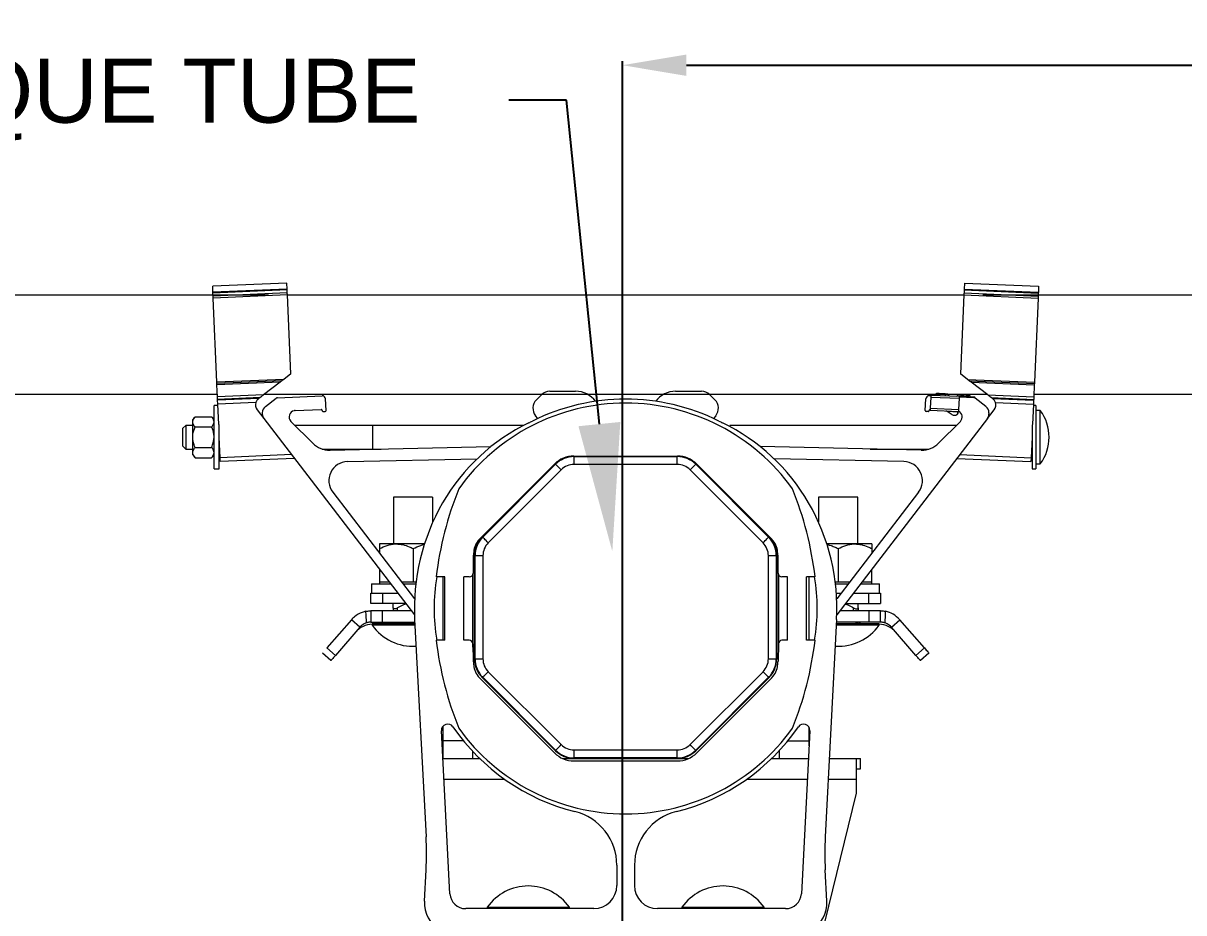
# Model space of a CAD drawing. Header units: feet. Extents: x -17 to 1389, y -162 to 787.
# Drawn here: x 331.61 to 349.75, y 85.32 to 99.23 of the extents above; entities that cross this region are included whole.
import ezdxf
from ezdxf import colors
from ezdxf.entities.mleader import LeaderData, LeaderLine
from ezdxf.math import Vec2, Vec3

# ---------------------------------------------------------------- set-up
doc = ezdxf.new("R2010")
doc.units = ezdxf.units.FT
doc.header["$MEASUREMENT"] = 0
doc.layers.add('ATI CENTER SUPPORT', color=7, linetype='Continuous')
doc.layers.add('G-ANNO-TEXT', color=1, linetype='Continuous')
doc.styles.add('NEI-A', font='arial.ttf')
doc.dimstyles.new('NEI-A', dxfattribs={"dimtxt": 0.1, "dimasz": 0.125, "dimexe": 0.0625, "dimexo": 0.0625, "dimgap": 0.0625, "dimtad": 0, "dimtih": 1, "dimtoh": 1, "dimdec": 4, "dimzin": 3, "dimdsep": 46, "dimlunit": 4, "dimtxsty": 'NEI-A', "dimcen": 0, "dimadec": 0, "dimazin": 0, "dimtfac": 0.75, "dimtdec": 4, "dimtofl": 0, "dimtmove": 0, "dimatfit": 3, "dimfxl": 1, "dimfrac": 1, "dimtolj": 1, "dimtzin": 0, "dimarcsym": 0})

# ---------------------------------------------------------------- blocks, each defined once
blk = doc.blocks.new('*D15')
at = {"layer": 'Defpoints', "color": 0, "transparency": 16777216}
for p in [(452.896, 98.569), (340.976, 34.976), (452.896, 34.976)]:
    blk.add_point(p, dxfattribs=at)
at = {"layer": 'G-ANNO-TEXT', "color": 0, "lineweight": -2, "transparency": 16777216}
for p, q in [((340.976, 35.039), (340.976, 98.632)), ((341.976, 98.569), (395.53, 98.569)), ((451.896, 98.569), (398.342, 98.569)), ((452.896, 35.039), (452.896, 98.632))]:
    blk.add_line(p, q, dxfattribs=at)
at = {"layer": 'G-ANNO-TEXT', "color": 0, "transparency": 16777216}
for points in [[(341.976, 98.736), (341.976, 98.402), (340.976, 98.569)], [(451.896, 98.736), (451.896, 98.402), (452.896, 98.569)]]:
    blk.add_solid(points, dxfattribs=at)
at = {"layer": 'G-ANNO-TEXT', "color": 0, "transparency": 16777216, "insert": (396.936, 98.569), "char_height": 1, "attachment_point": 5, "style": 'NEI-A'}
blk.add_mtext('\\A1;TBD', dxfattribs=at)

msp = doc.modelspace()

# ---------------------------------------------------------------- linework, layer by layer
at = {"layer": 'ATI CENTER SUPPORT', "color": 8, "linetype": 'Continuous', "lineweight": 15}
for p, q in [((346.31507, 95.05964), (346.31292, 95.01031)), ((346.31556, 95.07084), (346.31507, 95.05964)), ((346.31507, 95.05964), (347.47417, 95.00903)), ((346.3197, 95.16566), (346.31556, 95.07084)), ((346.31556, 95.07084), (347.47466, 95.02023)), ((346.3197, 95.16566), (347.4788, 95.11505)), ((347.4788, 95.11505), (347.47466, 95.02023)), ((346.31157, 94.97949), (346.25766, 93.74461)), ((346.31157, 94.97949), (347.47067, 94.92888)), ((346.31292, 95.01031), (347.47201, 94.9597)), ((379.04441, 94.97633), (346.60623, 94.97633)), ((347.47067, 94.92888), (347.41326, 93.61397)), ((347.47201, 94.9597), (347.47067, 94.92888)), ((347.47417, 95.00903), (347.47201, 94.9597)), ((347.47466, 95.02023), (347.47417, 95.00903)), ((346.36845, 93.65959), (346.25766, 93.74461)), ((346.36845, 93.65959), (347.41326, 93.61397)), ((346.39577, 93.63863), (346.36845, 93.65959)), ((346.39577, 93.63863), (347.4124, 93.59425)), ((346.42308, 93.61767), (346.39577, 93.63863)), ((346.42308, 93.61767), (347.41153, 93.57451)), ((346.68338, 93.41793), (346.42308, 93.61767)), ((347.4124, 93.59425), (347.41153, 93.57451)), ((347.41326, 93.61397), (347.4124, 93.59425)), ((341.80689, 93.47396), (342.20897, 93.47396)), ((342.33988, 93.41974), (342.42038, 93.33924)), ((345.79353, 93.40222), (345.7672, 93.40337)), ((345.79407, 93.41456), (345.79272, 93.38373)), ((345.79407, 93.41456), (346.23798, 93.39517)), ((345.88049, 93.43946), (345.87976, 93.43511)), ((345.92354, 93.4089), (345.9246, 93.43316)), ((345.92479, 93.43753), (345.9246, 93.43316)), ((345.9246, 93.43316), (346.01708, 93.42912)), ((346.01727, 93.4335), (345.92479, 93.43753)), ((346.01708, 93.42912), (346.01602, 93.40486)), ((346.01727, 93.4335), (346.01708, 93.42912)), ((346.01727, 93.4335), (346.06157, 93.43156)), ((346.06192, 93.42716), (346.06157, 93.43156)), ((346.21959, 93.42466), (346.21886, 93.42031)), ((346.2637, 93.41835), (346.21886, 93.42031)), ((346.2637, 93.41835), (346.26264, 93.3941)), ((346.26389, 93.42273), (346.2637, 93.41835)), ((346.2637, 93.41835), (346.35618, 93.41431)), ((346.26389, 93.42273), (346.35637, 93.41869)), ((346.35512, 93.39006), (346.35618, 93.41431)), ((346.35637, 93.41869), (346.35618, 93.41431)), ((346.40101, 93.41235), (346.40067, 93.41675)), ((346.68338, 93.41793), (347.40333, 93.3865)), ((347.41153, 93.57451), (347.40333, 93.3865)), ((379.04441, 93.42137), (347.41257, 93.42137)), ((345.7078, 93.1737), (345.71568, 93.35405)), ((345.79272, 93.38373), (345.78508, 93.20863)), ((345.79272, 93.38373), (346.23663, 93.36434)), ((346.23663, 93.36434), (346.22898, 93.18925)), ((346.23798, 93.39517), (346.23663, 93.36434)), ((346.38541, 93.37638), (346.23744, 93.38284)), ((346.46564, 93.37288), (346.23744, 93.38284)), ((346.38595, 93.38871), (346.23798, 93.39517)), ((346.38541, 93.37638), (346.38595, 93.38871)), ((346.48405, 93.37207), (346.48459, 93.38441)), ((346.65479, 93.2366), (346.48761, 93.36488)), ((346.73706, 93.37675), (347.40163, 93.34773)), ((346.75602, 93.36219), (346.73706, 93.37675)), ((346.76134, 93.35812), (346.75602, 93.36219)), ((346.75602, 93.36219), (347.40103, 93.33403)), ((346.80355, 93.29846), (347.39835, 93.27249)), ((347.39835, 93.27249), (347.38447, 92.95468)), ((347.43754, 93.25032), (347.39738, 93.25032)), ((347.40103, 93.33403), (347.39835, 93.27249)), ((347.40163, 93.34773), (347.40103, 93.33403)), ((347.40333, 93.3865), (347.40163, 93.34773)), ((347.43754, 93.25032), (347.43754, 92.26291)), ((342.43316, 93.09158), (342.39836, 93.04875)), ((346.67758, 93.0462), (344.32499, 89.98025)), ((345.75335, 93.15689), (345.72196, 93.15826)), ((345.76881, 93.17534), (345.76881, 93.17169)), ((345.78508, 93.20863), (345.78373, 93.1778)), ((345.78373, 93.1778), (346.22764, 93.15842)), ((345.78508, 93.20863), (346.22898, 93.18925)), ((346.05124, 93.16093), (346.05155, 93.16067)), ((346.05155, 93.16067), (346.22204, 93.15322)), ((346.05155, 93.16067), (346.11131, 93.12207)), ((346.20596, 93.11029), (346.21251, 93.11874)), ((346.20995, 93.11776), (346.22204, 93.15322)), ((346.2165, 93.12621), (346.20995, 93.11776)), ((346.21251, 93.11874), (346.2165, 93.12621)), ((346.2165, 93.12621), (346.22748, 93.15843)), ((346.22204, 93.15322), (346.22201, 93.15348)), ((346.22204, 93.15322), (346.22612, 93.15849)), ((346.22898, 93.18925), (346.22764, 93.15842)), ((346.22766, 93.15895), (346.22859, 93.16167)), ((346.22773, 93.16057), (346.22859, 93.16167)), ((346.67758, 93.0462), (346.78412, 93.18506)), ((346.70308, 93.13868), (346.70308, 93.12134)), ((347.50531, 93.1733), (347.43754, 93.1733)), ((347.50531, 92.33993), (347.50531, 93.1733)), ((346.19406, 92.94175), (342.65391, 92.94175)), ((346.2561, 93.00379), (345.91469, 92.66239)), ((347.37582, 92.94916), (347.37582, 92.26291)), ((347.37582, 92.75661), (347.36184, 92.43631)), ((345.64479, 92.55403), (343.12975, 92.6089)), ((344.84496, 92.57148), (345.76548, 92.57148)), ((347.37582, 92.56407), (347.36742, 92.56407)), ((347.36957, 92.61344), (347.37582, 92.61344)), ((341.83144, 92.32973), (341.83144, 92.45429)), ((341.91523, 92.45299), (341.91716, 92.45299)), ((342.12072, 92.33447), (342.1199, 92.33365)), ((342.1199, 92.33365), (343.25965, 91.1939)), ((342.12072, 92.33447), (343.26047, 91.19472)), ((342.12249, 92.34203), (343.26803, 91.19649)), ((343.28199, 91.19071), (342.13646, 92.33624)), ((345.37403, 92.37475), (343.34628, 92.419)), ((346.20108, 92.42522), (347.35915, 92.37466)), ((346.24694, 92.48499), (347.36184, 92.43631)), ((347.36184, 92.43631), (347.35915, 92.37466)), ((347.43754, 92.33993), (347.50531, 92.33993)), ((343.17239, 91.10664), (342.03264, 92.24639)), ((347.37582, 92.26291), (347.43754, 92.26291)), ((344.03757, 91.81741), (344.03757, 91.43251)), ((344.65469, 91.81741), (344.03757, 91.81741)), ((345.60258, 91.89827), (344.32446, 90.23259)), ((344.65469, 91.08926), (344.65469, 91.81741)), ((343.26047, 91.19472), (343.25965, 91.1939)), ((343.30891, 91.16119), (343.30865, 91.16145)), ((344.87044, 91.08926), (344.16929, 91.08926)), ((343.25572, 89.29359), (343.25572, 90.90544)), ((343.25572, 90.90544), (343.38029, 90.90544)), ((343.37913, 90.90544), (343.37913, 89.29359)), ((343.38029, 90.90544), (343.38029, 89.29359)), ((343.38689, 90.90953), (343.38689, 89.2895)), ((343.40664, 90.632), (343.40664, 90.88978)), ((344.34613, 91.01521), (344.34613, 90.49682)), ((344.87044, 91.01521), (344.87044, 90.94413)), ((337.18059, 90.6911), (337.18059, 90.46621)), ((344.87044, 90.46621), (344.87044, 90.6911)), ((337.18059, 90.49682), (337.32966, 90.49682)), ((337.52382, 90.49682), (337.75008, 90.49682)), ((338.19907, 90.57347), (338.06469, 90.57347)), ((338.17081, 90.57347), (338.17081, 89.58607)), ((338.19907, 89.58607), (338.19907, 90.57347)), ((338.58276, 90.57347), (338.4953, 90.57347)), ((338.4953, 89.58607), (338.4953, 90.57347)), ((338.63699, 89.47439), (338.63699, 90.60572)), ((343.41404, 90.60572), (343.41404, 89.47439)), ((343.55573, 90.57347), (343.46827, 90.57347)), ((343.55573, 89.58607), (343.55573, 90.57347)), ((343.85196, 89.58607), (343.85196, 90.57347)), ((343.98634, 90.57347), (343.85196, 90.57347)), ((343.89182, 89.58607), (343.89182, 90.57347)), ((344.30095, 90.49682), (344.52721, 90.49682)), ((344.72137, 90.49682), (344.87044, 90.49682)), ((337.04535, 90.15577), (337.04535, 90.3181)), ((337.04535, 90.3181), (337.4668, 90.3181)), ((337.05667, 90.46621), (337.05667, 90.3181)), ((337.05667, 90.46621), (337.35315, 90.46621)), ((337.22613, 90.3181), (337.22613, 90.15577)), ((337.54731, 90.46621), (337.74633, 90.46621)), ((344.3047, 90.46621), (344.50372, 90.46621)), ((344.31878, 90.3181), (344.39007, 90.3181)), ((344.58423, 90.3181), (345.00568, 90.3181)), ((344.69788, 90.46621), (344.99436, 90.46621)), ((344.8249, 90.15577), (344.8249, 90.3181)), ((344.99436, 90.3181), (344.99436, 90.46621)), ((345.00568, 90.3181), (345.00568, 90.15577)), ((337.59136, 90.15577), (337.04535, 90.15577)), ((344.45967, 90.15577), (345.00568, 90.15577)), ((337.04535, 90.04345), (337.04535, 89.8667)), ((337.67755, 90.04345), (337.04535, 90.04345)), ((337.22613, 89.8667), (337.22613, 90.04345)), ((337.39379, 90.08939), (337.39379, 90.04345)), ((337.46291, 90.04345), (337.46291, 90.08939)), ((345.00568, 90.04345), (344.37348, 90.04345)), ((344.58804, 90.04345), (344.58804, 90.08939)), ((344.65716, 90.08939), (344.65716, 90.04345)), ((344.8249, 90.04345), (344.8249, 89.8667)), ((345.00568, 89.8667), (345.00568, 90.04345)), ((336.73982, 89.90421), (336.35596, 89.46263)), ((336.87321, 89.78825), (336.48935, 89.34667)), ((336.87321, 89.78825), (336.73982, 89.90421)), ((337.04535, 89.8667), (337.73028, 89.8667)), ((337.06309, 89.8426), (337.06309, 89.81852)), ((337.73154, 89.8426), (337.06309, 89.8426)), ((337.7328, 89.81852), (337.06309, 89.81852)), ((337.72817, 89.90696), (337.90608, 86.51217)), ((344.32286, 89.90696), (344.14495, 86.51217)), ((344.98794, 89.81852), (344.31823, 89.81852)), ((344.98794, 89.8426), (344.31949, 89.8426)), ((345.00568, 89.8667), (344.32075, 89.8667)), ((344.98794, 89.81852), (344.98794, 89.8426)), ((345.17782, 89.78825), (345.31121, 89.90421)), ((345.56168, 89.34667), (345.17782, 89.78825)), ((345.69507, 89.46263), (345.31121, 89.90421)), ((336.35596, 89.46263), (336.48935, 89.34667)), ((338.19907, 89.58607), (338.06469, 89.58607)), ((338.58276, 89.58607), (338.4953, 89.58607)), ((338.63514, 89.52721), (338.64465, 89.2549)), ((343.41589, 89.52721), (343.40638, 89.2549)), ((343.55573, 89.58607), (343.46827, 89.58607)), ((343.98634, 89.58607), (343.85196, 89.58607)), ((345.56168, 89.34667), (345.69507, 89.46263)), ((336.42042, 89.26737), (336.28703, 89.38333)), ((338.67074, 89.29359), (338.79531, 89.29359)), ((343.25572, 89.29359), (343.38029, 89.29359)), ((345.764, 89.38333), (345.63061, 89.26737)), ((338.87864, 89.09239), (340.01839, 87.95264)), ((342.03264, 87.95264), (343.17239, 89.09239)), ((338.74238, 88.99809), (338.74212, 88.99835)), ((338.76904, 88.96883), (339.91457, 87.82329)), ((339.92854, 87.857), (338.783, 89.00254)), ((338.79056, 89.00431), (338.79138, 89.00513)), ((339.93031, 87.86456), (338.79056, 89.00431)), ((339.93113, 87.86538), (338.79138, 89.00513)), ((343.25965, 89.00513), (342.1199, 87.86538)), ((343.26047, 89.00431), (342.12072, 87.86456)), ((343.26803, 89.00254), (342.12249, 87.857)), ((342.13646, 87.82329), (343.28199, 88.96883)), ((343.26047, 89.00431), (343.25965, 89.00513)), ((343.30891, 88.99835), (343.30865, 88.99809)), ((338.28018, 85.62354), (338.1467, 88.17048)), ((338.17081, 88.24045), (338.17081, 87.73814)), ((343.90433, 88.17048), (343.77085, 85.62354)), ((343.89182, 87.93168), (343.89182, 88.224)), ((338.49287, 88.00968), (338.17081, 88.00968)), ((343.55816, 88.00968), (343.89182, 88.00968)), ((338.63686, 87.73814), (338.63686, 87.84507)), ((339.93031, 87.86456), (339.93113, 87.86538)), ((340.21959, 87.86931), (341.83144, 87.86931)), ((340.21959, 87.74474), (340.21959, 87.86931)), ((341.83144, 87.74474), (341.83144, 87.86931)), ((342.12072, 87.86456), (342.1199, 87.86538)), ((343.42576, 87.85752), (343.42576, 87.73814)), ((338.16935, 87.73814), (338.74158, 87.73814)), ((340.03645, 87.73814), (342.01458, 87.73814)), ((340.2155, 87.69864), (341.83553, 87.69864)), ((341.83144, 87.7459), (340.21959, 87.7459)), ((341.83144, 87.74474), (340.21959, 87.74474)), ((343.30945, 87.73814), (343.88168, 87.73814)), ((344.2092, 87.73814), (344.6931, 87.73814)), ((344.63138, 87.19259), (344.63138, 87.73814)), ((344.6931, 87.57621), (344.6931, 87.73814)), ((338.18633, 87.41427), (339.12955, 87.41427)), ((342.92148, 87.41427), (343.8647, 87.41427)), ((344.19223, 87.41427), (344.63138, 87.41427)), ((344.63138, 87.57621), (344.6931, 87.57621)), ((344.03723, 84.76684), (344.63138, 87.19259)), ((337.88037, 85.50555), (337.90606, 85.99499)), ((340.88728, 86.06807), (340.88728, 85.75001)), ((341.16375, 86.06807), (341.16375, 85.75001)), ((344.17066, 85.50555), (344.14497, 85.99499)), ((340.52688, 85.3896), (338.52669, 85.3896)), ((338.86247, 85.41369), (338.86247, 85.3896)), ((338.86247, 85.41369), (340.14609, 85.41369)), ((340.14609, 85.3896), (340.14609, 85.41369)), ((343.52434, 85.3896), (341.52415, 85.3896)), ((341.90494, 85.41369), (341.90494, 85.3896)), ((341.90494, 85.41369), (343.18856, 85.41369)), ((343.18856, 85.3896), (343.18856, 85.41369))]:
    msp.add_line(p, q, dxfattribs=at)
at = {"layer": 'ATI CENTER SUPPORT', "color": 8, "linetype": 'Continuous', "lineweight": 15, "flags": 128}
for points in [[(346.31292, 95.01031), (346.31289, 95.00972), (346.31282, 95.00796), (346.31269, 95.00512), (346.31252, 95.00128), (346.31232, 94.99661), (346.31209, 94.99128), (346.31184, 94.9855), (346.31157, 94.97949)], [(345.87976, 93.43511), (345.88318, 93.43496), (345.8929, 93.43454), (345.90744, 93.4339), (345.9246, 93.43316)], [(345.92479, 93.43753), (345.90784, 93.43827), (345.89347, 93.4389), (345.88386, 93.43932), (345.88049, 93.43946)], [(346.01708, 93.42912), (346.03424, 93.42837), (346.04878, 93.42774), (346.0585, 93.42731), (346.06192, 93.42716)], [(346.21959, 93.42466), (346.22296, 93.42451), (346.23256, 93.42409), (346.24693, 93.42347), (346.26389, 93.42273)], [(346.35618, 93.41431), (346.37334, 93.41356), (346.38788, 93.41293), (346.3976, 93.4125), (346.40101, 93.41235)], [(346.35637, 93.41869), (346.37332, 93.41795), (346.38769, 93.41732), (346.3973, 93.4169), (346.40067, 93.41675)], [(346.73706, 93.37675), (346.73551, 93.37794), (346.73211, 93.38055), (346.72697, 93.38449), (346.72027, 93.38963), (346.71226, 93.39577), (346.70323, 93.40271), (346.69348, 93.41018), (346.68338, 93.41793)], [(346.38595, 93.38871), (346.40519, 93.38787), (346.4237, 93.38707), (346.44075, 93.38632), (346.4557, 93.38567), (346.46797, 93.38513), (346.47708, 93.38474), (346.4827, 93.38449), (346.48459, 93.38441)], [(342.03264, 92.24639), (342.04948, 92.26323), (342.06568, 92.27943), (342.08065, 92.2944), (342.10467, 92.31842), (342.11282, 92.32658), (342.11796, 92.33172), (342.1199, 92.33365)], [(343.17239, 91.10664), (343.18923, 91.12348), (343.20543, 91.13968), (343.2204, 91.15465), (343.23356, 91.16781), (343.24442, 91.17867), (343.25257, 91.18682), (343.25772, 91.19196), (343.25965, 91.1939)], [(345.69507, 89.46263), (345.71019, 89.44523), (345.7238, 89.42957), (345.73569, 89.4159), (345.74567, 89.40442), (345.7536, 89.3953), (345.75935, 89.38868), (345.76284, 89.38467), (345.764, 89.38333)], [(336.48935, 89.34667), (336.47423, 89.32928), (336.46062, 89.31362), (336.44873, 89.29994), (336.43875, 89.28846), (336.43082, 89.27934), (336.42507, 89.27273), (336.42159, 89.26871), (336.42042, 89.26737)], [(345.63061, 89.26737), (345.62944, 89.26871), (345.62596, 89.27273), (345.62021, 89.27934), (345.61228, 89.28846), (345.6023, 89.29994), (345.59041, 89.31362), (345.5768, 89.32928), (345.56168, 89.34667)], [(338.79138, 89.00513), (338.79331, 89.00707), (338.79846, 89.01221), (338.80661, 89.02036), (338.81747, 89.03122), (338.83063, 89.04438), (338.8456, 89.05935), (338.8618, 89.07556), (338.87864, 89.09239)], [(343.25965, 89.00513), (343.25772, 89.00707), (343.25257, 89.01221), (343.24442, 89.02036), (343.23356, 89.03122), (343.2204, 89.04438), (343.20543, 89.05935), (343.18923, 89.07556), (343.17239, 89.09239)], [(339.93113, 87.86538), (339.93307, 87.86732), (339.93821, 87.87246), (339.97038, 87.90463), (339.98535, 87.9196), (340.00155, 87.9358), (340.01839, 87.95264)], [(342.1199, 87.86538), (342.11796, 87.86732), (342.11282, 87.87246), (342.08065, 87.90463), (342.06568, 87.9196), (342.04948, 87.9358), (342.03264, 87.95264)]]:
    msp.add_lwpolyline(points, dxfattribs=at)
at = {"layer": 'ATI CENTER SUPPORT', "color": 8, "linetype": 'Continuous', "lineweight": 15}
for centre, radius, start, end in [((341.80689, 93.08493), 0.38904, 90, 143.383304), ((342.20897, 93.28883), 0.18514, 45, 90), ((345.76505, 93.35405), 0.04937, 87.5, 180), ((345.8525, 93.43968), 0.02765, 267.5, 350.5), ((346.08948, 93.42933), 0.02765, 184.5, 267.5), ((346.19159, 93.42487), 0.02765, 267.5, 350.5), ((346.42858, 93.41452), 0.02765, 184.5, 267.5), ((342.28947, 93.20833), 0.18514, 320.907069, 45), ((345.84925, 79.00713), 14.37897, 87.469666, 87.543091), ((346.46395, 93.33404), 0.03887, 52.5, 87.5), ((346.57966, 93.13868), 0.12343, 0, 52.5), ((346.6862, 93.26019), 0.12343, 322.5, 18.058836), ((345.7226, 93.17306), 0.01481, 177.5, 267.5), ((345.754, 93.17169), 0.01481, 267.5, 0), ((345.78362, 93.17534), 0.01481, 87.5, 180), ((346.1626, 93.16501), 0.0669, 219.937981, 315.058793), ((346.18628, 93.07361), 0.09874, 315, 65.102047), ((346.57966, 93.12134), 0.12343, 322.5, 0), ((346.94323, 92.75661), 0.69969, 323.449734, 36.550221), ((344.68251, 97.42812), 4.93701, 243.542231, 244.255593), ((341.18274, 90.17054), 3.12033, 30, 64.255593), ((345.65287, 92.92421), 0.37028, 268.75, 315), ((341.83144, 92.04519), 0.4091, 45, 90), ((341.83144, 92.04519), 0.40794, 45, 90), ((341.83144, 92.04519), 0.28453, 45, 90), ((341.83553, 92.05507), 0.40582, 45, 90), ((341.83553, 92.03532), 0.42557, 45, 90), ((345.36757, 92.0786), 0.29622, 322.5, 88.75), ((338.59468, 89.92332), 5.43072, 6.875807, 21.919414), ((341.02551, 90.07977), 3.30187, 357, 30), ((342.97119, 90.90544), 0.28453, 0, 45), ((342.97119, 90.90544), 0.40794, 0, 45), ((342.97119, 90.90544), 0.4091, 0, 45), ((342.98107, 90.90953), 0.40582, 0, 45), ((342.98107, 90.88978), 0.42557, 39.668777, 45), ((343.08608, 90.93836), 0.31513, 4.581471, 45), ((342.98107, 90.88978), 0.42557, 0, 9.979065), ((341.02551, 90.07977), 2.99331, 170.50655, 189.493472), ((338.58276, 90.63518), 0.06171, 270, 357.044145), ((343.46827, 90.63518), 0.06171, 182.955855, 270), ((341.02551, 90.07977), 2.99331, 350.50655, 9.49345), ((337.08063, 89.47149), 0.36435, 92.759656, 139), ((337.7049, 90.27814), 0.78941, 215.607618, 273.276461), ((337.33265, 89.90382), 0.06122, 270, 322.67761), ((344.34613, 90.27814), 0.78941, 267.249098, 324.392382), ((344.71838, 89.90382), 0.06122, 217.32239, 270), ((344.9704, 89.47149), 0.36435, 41, 87.240344), ((343.45635, 90.23622), 5.43072, 186.875807, 201.919414), ((338.57347, 89.52506), 0.06171, 2, 81.337649), ((343.47756, 89.52506), 0.06171, 98.662351, 178), ((338.59468, 90.23622), 5.43072, 338.080586, 353.124193), ((339.06996, 89.26975), 0.42557, 182, 189.979065), ((339.06996, 89.2895), 0.40582, 180, 225), ((339.07984, 89.29359), 0.4091, 180, 225), ((339.07984, 89.29359), 0.40794, 180, 225), ((339.07984, 89.29359), 0.28453, 180, 225), ((342.97119, 89.29359), 0.28453, 315, 0), ((342.97119, 89.29359), 0.40794, 315, 0), ((342.97119, 89.29359), 0.4091, 315, 0), ((342.98107, 89.2895), 0.40582, 315, 0), ((342.98107, 89.26975), 0.42557, 350.020935, 358), ((338.96495, 89.22118), 0.31513, 184.581471, 225), ((343.08608, 89.22118), 0.31513, 315, 355.418529), ((339.06996, 89.26975), 0.42557, 219.668777, 225), ((342.98107, 89.26975), 0.42557, 315, 320.331223), ((338.2453, 88.17564), 0.09874, 34.406621, 183), ((341.02551, 90.07977), 3.27102, 214.406621, 255.973326), ((341.02551, 90.07977), 3.20906, 215.66106, 324.33894), ((341.02551, 90.07977), 3.27102, 284.026674, 325.593379), ((343.80573, 88.17564), 0.09874, 357, 145.593379), ((340.2155, 88.12421), 0.42557, 225, 270), ((340.2155, 88.14396), 0.40582, 225, 270), ((340.21959, 88.15384), 0.4091, 225, 270), ((340.21959, 88.15384), 0.40794, 225, 270), ((340.21959, 88.15384), 0.28453, 225, 270), ((341.83144, 88.15384), 0.28453, 270, 315), ((341.83144, 88.15384), 0.40794, 270, 315), ((341.83144, 88.15384), 0.4091, 270, 315), ((341.83553, 88.14396), 0.40582, 270, 315), ((341.83553, 88.12421), 0.42557, 270, 315), ((340.0233, 86.06806), 0.86398, 0, 75.973326), ((342.02773, 86.06806), 0.86398, 104.026674, 180), ((332.97583, 86.25379), 4.93701, 356.99525, 3), ((349.0752, 86.25379), 4.93701, 177, 183.00475), ((338.52669, 85.63646), 0.24685, 183, 270), ((339.50428, 84.95407), 0.78941, 35.607618, 144.392382), ((340.52688, 85.75001), 0.3604, 270, 0), ((341.52415, 85.75001), 0.3604, 180, 270), ((342.54675, 84.95407), 0.78941, 35.607618, 144.392382), ((343.52434, 85.63646), 0.24685, 270, 357), ((338.37339, 85.47967), 0.4937, 176.99525, 239.866792), ((343.67764, 85.47967), 0.4937, 300.133208, 3.00475)]:
    msp.add_arc(centre, radius, start, end, dxfattribs=at)
for centre, start_param, end_param in [((337.33265, 89.90382), 4.71238898, 5.63178671), ((344.71838, 89.90382), 3.79299125, 4.71238898)]:
    msp.add_ellipse(centre, major_axis=(0.13034, 0), ratio=0.46969697, start_param=start_param, end_param=end_param, dxfattribs=at)
for points, knots in [([(346.80355, 93.29846), (346.80069, 93.30578), (346.79498, 93.32037), (346.7819, 93.33912), (346.76966, 93.35152), (346.76332, 93.35655), (346.76134, 93.35812)], [0, 0, 0, 0, 0.26942202, 0.53727813, 0.85599061, 1, 1, 1, 1]), ([(346.02788, 93.16714), (346.02921, 93.16709), (346.03226, 93.16697), (346.03837, 93.16652), (346.04541, 93.16503), (346.0493, 93.1623), (346.05124, 93.16093)], [0, 0, 0, 0, 0.19905173, 0.45745711, 0.72901831, 1, 1, 1, 1]), ([(346.22201, 93.15348), (346.22174, 93.15477), (346.22119, 93.15736), (346.22161, 93.15853), (346.22388, 93.1586), (346.2265, 93.15848), (346.22764, 93.15842)], [0, 0, 0, 0, 0.27102238, 0.54256213, 0.80093579, 1, 1, 1, 1]), ([(346.22353, 93.15848), (346.2234, 93.15796), (346.22295, 93.15626), (346.22239, 93.15462), (346.22201, 93.15348)], [0, 0, 0, 0, 0.30532329, 1, 1, 1, 1]), ([(344.17223, 91.08005), (344.18737, 91.0756), (344.20252, 91.07116), (344.21766, 91.06671), (344.24014, 91.0601), (344.28423, 91.04715), (344.32577, 91.02571), (344.34613, 91.01521)], [-0.343435, -0.343435, -0.343435, -0.343435, 0, 0, 0, 0.50981024, 1, 1, 1, 1]), ([(344.34613, 91.01521), (344.38491, 91.03378), (344.46383, 91.0716), (344.55447, 91.08863), (344.60308, 91.0892), (344.60829, 91.08926)], [0, 0, 0, 0, 0.46298112, 0.94243541, 1, 1, 1, 1]), ([(344.60829, 91.08926), (344.64189, 91.08689), (344.71028, 91.08208), (344.79769, 91.05143), (344.85001, 91.02538), (344.87044, 91.01521)], [0, 0, 0, 0, 0.37067582, 0.75427439, 1, 1, 1, 1]), ([(344.87044, 91.08926), (344.87044, 91.08925), (344.87044, 91.08908), (344.87044, 91.08013), (344.87044, 91.05185), (344.87044, 91.026), (344.87044, 91.01521)], [0, 0, 0, 0, 0.02585064, 0.3774451, 0.73992947, 1, 1, 1, 1]), ([(337.39379, 90.08939), (337.39379, 90.10462), (337.39379, 90.13201), (337.39379, 90.14846), (337.39379, 90.15577)], [0, 0, 0, 0, 0.55563976, 1, 1, 1, 1]), ([(337.59625, 90.1493), (337.57814, 90.14441), (337.53068, 90.13159), (337.4888, 90.10551), (337.46291, 90.08939)], [0, 0, 0, 0, 0.38159894, 1, 1, 1, 1]), ([(344.4547, 90.1493), (344.47282, 90.14441), (344.52028, 90.13159), (344.56215, 90.10551), (344.58804, 90.08939)], [0, 0, 0, 0, 0.38159894, 1, 1, 1, 1]), ([(344.65716, 90.08939), (344.65716, 90.10462), (344.65716, 90.13201), (344.65716, 90.14846), (344.65716, 90.15577)], [0, 0, 0, 0, 0.55563976, 1, 1, 1, 1]), ([(336.96664, 90.03572), (336.94723, 90.03094), (336.88297, 90.01509), (336.80324, 89.96999), (336.75549, 89.92046), (336.73982, 89.90421)], [0, 0, 0, 0, 0.225188431, 0.745738122, 1, 1, 1, 1]), ([(336.96664, 90.03572), (336.97699, 90.03752), (336.99771, 90.04111), (337.02312, 90.04299), (337.04026, 90.04348), (337.04518, 90.04345), (337.04534, 90.04345), (337.04535, 90.04345)], [0, 0, 0, 0, 0.243005682, 0.486079702, 0.728132033, 0.971393747, 1, 1, 1, 1]), ([(336.97892, 89.85681), (336.97878, 89.85809), (336.97684, 89.8757), (336.97374, 89.90998), (336.96972, 89.96835), (336.9678, 90.01038), (336.96664, 90.03572)], [0, 0, 0, 0, 0.02146497, 0.29667169, 0.57591355, 1, 1, 1, 1]), ([(337.46291, 90.08939), (337.4562, 90.08563), (337.44274, 90.0781), (337.42304, 90.07224), (337.40805, 90.07183), (337.39859, 90.07583), (337.39434, 90.08211), (337.39394, 90.08734), (337.39379, 90.08939)], [0, 0, 0, 0, 0.19958131, 0.40054261, 0.57318794, 0.72943625, 0.89402631, 1, 1, 1, 1]), ([(344.58804, 90.08939), (344.59475, 90.08563), (344.60822, 90.0781), (344.62791, 90.07224), (344.64291, 90.07183), (344.65236, 90.07583), (344.65662, 90.08211), (344.65701, 90.08734), (344.65716, 90.08939)], [0, 0, 0, 0, 0.19958131, 0.40054261, 0.57318794, 0.72943625, 0.89402631, 1, 1, 1, 1]), ([(345.00568, 90.04345), (345.00675, 90.04346), (345.0089, 90.04348), (345.02569, 90.0431), (345.05108, 90.04139), (345.07293, 90.03767), (345.08439, 90.03572)], [0, 0, 0, 0, 0.24377902, 0.48756483, 0.73108616, 1, 1, 1, 1]), ([(345.08439, 90.03572), (345.08368, 90.01955), (345.08255, 89.9942), (345.08016, 89.95221), (345.0773, 89.90869), (345.07388, 89.87445), (345.07211, 89.85681)], [0, 0, 0, 0, 0.27065418, 0.42409109, 0.70333229, 1, 1, 1, 1]), ([(345.31121, 89.90421), (345.27735, 89.93679), (345.2124, 89.99931), (345.12584, 90.02393), (345.08439, 90.03572)], [0, 0, 0, 0, 0.52125024, 1, 1, 1, 1]), ([(336.97892, 89.85681), (336.97275, 89.85475), (336.94092, 89.8441), (336.90378, 89.82093), (336.87925, 89.79471), (336.87321, 89.78825)], [0, 0, 0, 0, 0.15347569, 0.79152479, 1, 1, 1, 1]), ([(337.04535, 89.8667), (337.04427, 89.86672), (337.0421, 89.86676), (337.02519, 89.86609), (337.00288, 89.86332), (336.98601, 89.85874), (336.97892, 89.85681)], [0, 0, 0, 0, 0.26869421, 0.53739028, 0.80563328, 1, 1, 1, 1]), ([(345.07211, 89.85681), (345.06238, 89.85933), (345.04293, 89.86437), (345.02053, 89.8664), (345.00767, 89.86673), (345.00627, 89.86671), (345.00568, 89.8667)], [0, 0, 0, 0, 0.26730866, 0.53469769, 0.80100908, 1, 1, 1, 1]), ([(345.17782, 89.78825), (345.15652, 89.80839), (345.1252, 89.83798), (345.08497, 89.85225), (345.07211, 89.85681)], [0, 0, 0, 0, 0.68020556, 1, 1, 1, 1])]:
    msp.add_open_spline(points, degree=3, knots=knots, dxfattribs=at)

# ---------------------------------------------------------------- leaders
at = {"layer": 'G-ANNO-TEXT'}
ml = msp.add_multileader_mtext('Standard', dxfattribs=at)
ml.set_content('(TYP.) TRACKER TORQUE TUBE', color=256, style='NEI-A')
ml.set_leader_properties()
ml.build(insert=Vec2(0, 0))
ml.multileader.update_dxf_attribs({"dogleg_length": 0.89968, "arrow_head_size": 2})
ctx = ml.context
ctx.base_point, ctx.char_height, ctx.arrow_head_size, ctx.landing_gap_size, ctx.plane_origin = Vec3(314.71122, 98.02361), 1, 2, 1.53573, Vec3(428.45576, 18.95428)
notes = []
notes.append((ctx, [(0, (1, 1, 0), (340.09982, 98.02361), (-1, 0), 0.89968, [(0, [(340.8174, 90.97154)], 0, [])])]))
ctx.mtext.insert, ctx.mtext.width, ctx.mtext.flow_direction = Vec3(316.24695, 98.6706), 23.5776829, 5
ctx.mtext.has_bg_fill, ctx.mtext.bg_color, ctx.mtext.bg_scale_factor, ctx.mtext.bg_transparency, ctx.mtext.use_window_bg_color = 1, -1073741824, 1.5, 0, 1
for ctx, leaders in notes:
    for number, flags, end, landing, length, lines in leaders:
        leader = LeaderData()
        leader.index, (leader.has_last_leader_line, leader.has_dogleg_vector, leader.attachment_direction) = number, flags
        leader.last_leader_point, leader.dogleg_vector, leader.dogleg_length = Vec3(end), Vec3(landing), length
        for number, points, colour, breaks in lines:
            line = LeaderLine()
            line.index, line.vertices, line.color, line.breaks = number, Vec3.list(points), colors.encode_raw_color(colour), breaks
            leader.lines.append(line)
        ctx.leaders.append(leader)

# ---------------------------------------------------------------- next in the draw order: linework, layer by layer
at = {"layer": 'ATI CENTER SUPPORT', "color": 8, "linetype": 'Continuous', "lineweight": 15}
for p, q in [((335.73133, 95.16566), (334.57223, 95.11505)), ((334.57637, 95.02023), (334.57223, 95.11505)), ((335.73547, 95.07084), (334.57637, 95.02023)), ((335.73596, 95.05964), (334.57686, 95.00903)), ((335.73547, 95.07084), (335.73133, 95.16566)), ((335.73596, 95.05964), (335.73547, 95.07084)), ((335.73811, 95.01031), (335.73596, 95.05964)), ((335.4448, 94.97633), (303.00662, 94.97633)), ((334.57686, 95.00903), (334.57637, 95.02023)), ((334.57902, 94.9597), (334.57686, 95.00903)), ((335.73811, 95.01031), (334.57902, 94.9597)), ((334.58036, 94.92888), (334.57902, 94.9597)), ((335.73946, 94.97949), (334.58036, 94.92888)), ((334.63777, 93.61397), (334.58036, 94.92888)), ((346.31916, 94.97633), (335.73187, 94.97633)), ((335.79337, 93.74461), (335.73946, 94.97949)), ((335.68258, 93.65959), (334.63777, 93.61397)), ((334.63863, 93.59425), (334.63777, 93.61397)), ((335.65526, 93.63863), (334.63863, 93.59425)), ((334.6395, 93.57451), (334.63863, 93.59425)), ((335.62795, 93.61767), (334.6395, 93.57451)), ((335.62795, 93.61767), (335.36765, 93.41793)), ((335.65526, 93.63863), (335.62795, 93.61767)), ((335.68258, 93.65959), (335.65526, 93.63863)), ((335.79337, 93.74461), (335.68258, 93.65959)), ((334.63846, 93.42137), (303.00662, 93.42137)), ((334.6477, 93.3865), (334.6395, 93.57451)), ((335.36765, 93.41793), (334.6477, 93.3865)), ((346.67883, 93.42137), (335.37212, 93.42137)), ((335.58539, 93.37288), (336.28383, 93.40337)), ((339.63065, 93.33924), (339.71115, 93.41974)), ((339.84206, 93.47396), (340.24414, 93.47396)), ((334.65365, 93.25032), (334.59325, 93.25032)), ((334.59325, 92.26291), (334.59325, 93.25032)), ((334.6494, 93.34773), (334.6477, 93.3865)), ((335.31397, 93.37675), (334.6494, 93.34773)), ((334.65, 93.33403), (334.6494, 93.34773)), ((335.29501, 93.36219), (334.65, 93.33403)), ((334.65268, 93.27249), (334.65, 93.33403)), ((335.24748, 93.29846), (334.65268, 93.27249)), ((334.66656, 92.95468), (334.65268, 93.27249)), ((335.31397, 93.37675), (335.29501, 93.36219)), ((335.39624, 93.2366), (335.56342, 93.36488)), ((336.34323, 93.1737), (336.33535, 93.35405)), ((334.29752, 93.077), (334.2605, 93.03407)), ((334.29752, 93.077), (334.55622, 93.077)), ((334.59325, 93.03407), (334.55622, 93.077)), ((335.26691, 93.18506), (335.37345, 93.0462)), ((335.34795, 93.13868), (335.34795, 93.12134)), ((335.37345, 93.0462), (337.7242, 89.98265)), ((335.8529, 93.17178), (335.84761, 93.17085)), ((335.86032, 93.17239), (336.26676, 93.19013)), ((336.28222, 93.17534), (336.28222, 93.17169)), ((336.29768, 93.15689), (336.32907, 93.15826)), ((339.65267, 93.04875), (339.61787, 93.09158)), ((334.15388, 92.94175), (334.1076, 92.89547)), ((334.1076, 92.61776), (334.1076, 92.89547)), ((334.2605, 92.94175), (334.15388, 92.94175)), ((334.15388, 92.94175), (334.15388, 92.57148)), ((334.2605, 92.47916), (334.2605, 93.03407)), ((334.29752, 92.91681), (334.55622, 92.91681)), ((334.67521, 92.26291), (334.67521, 92.95468)), ((335.79493, 93.00379), (336.13634, 92.66239)), ((339.42926, 92.94175), (335.85697, 92.94175)), ((337.06981, 92.94175), (337.06981, 92.57148)), ((334.68919, 92.43631), (334.67521, 92.75661)), ((334.1076, 92.61776), (334.15388, 92.57148)), ((334.15388, 92.57148), (334.2605, 92.57148)), ((334.29752, 92.59642), (334.55622, 92.59642)), ((334.67521, 92.57148), (334.68329, 92.57148)), ((336.28555, 92.57148), (337.20607, 92.57148)), ((336.40624, 92.55403), (338.92128, 92.6089)), ((334.2605, 92.47916), (334.29752, 92.43623)), ((334.29752, 92.43623), (334.55622, 92.43623)), ((334.55622, 92.43623), (334.59325, 92.47916)), ((335.80409, 92.48499), (334.68919, 92.43631)), ((334.69188, 92.37466), (334.68919, 92.43631)), ((335.84995, 92.42522), (334.69188, 92.37466)), ((336.67699, 92.37475), (338.70475, 92.41899)), ((339.91457, 92.33624), (338.76904, 91.19071)), ((338.783, 91.19649), (339.92854, 92.34203)), ((338.79056, 91.19472), (339.93031, 92.33447)), ((338.79138, 91.1939), (339.93113, 92.33365)), ((339.92854, 92.34203), (339.9672, 92.38069)), ((339.93031, 92.33447), (339.93113, 92.33365)), ((339.9672, 92.38069), (339.96705, 92.38084)), ((340.2155, 92.46089), (341.83553, 92.46089)), ((340.21959, 92.32973), (340.21959, 92.45429)), ((340.21959, 92.45429), (341.83144, 92.45429)), ((340.21959, 92.45313), (341.83144, 92.45313)), ((341.83144, 92.32973), (340.21959, 92.32973)), ((334.59325, 92.26291), (334.67521, 92.26291)), ((340.01839, 92.24639), (338.87864, 91.10664)), ((336.44845, 91.89827), (337.72714, 90.23184)), ((337.39634, 91.81741), (337.39634, 91.08926)), ((338.00732, 91.81741), (337.39634, 91.81741)), ((338.01346, 91.43251), (338.01346, 91.81741)), ((337.88174, 91.08926), (337.18059, 91.08926)), ((338.70977, 91.12326), (338.783, 91.19649)), ((338.74238, 91.16145), (338.74212, 91.16119)), ((338.79056, 91.19472), (338.79138, 91.1939)), ((337.18059, 91.01521), (337.18059, 90.94413)), ((338.64439, 90.88978), (338.64439, 90.632)), ((338.66414, 89.2895), (338.66414, 90.90953)), ((338.67074, 89.29359), (338.67074, 90.90544)), ((338.67074, 90.90544), (338.79531, 90.90544)), ((338.6719, 89.29359), (338.6719, 90.90544)), ((338.79531, 90.90544), (338.79531, 89.29359))]:
    msp.add_line(p, q, dxfattribs=at)
at = {"layer": 'ATI CENTER SUPPORT', "color": 8, "linetype": 'Continuous', "lineweight": 15, "flags": 128}
for points in [[(335.73946, 94.97949), (335.73919, 94.9855), (335.73894, 94.99128), (335.73871, 94.99661), (335.73851, 95.00128), (335.73834, 95.00512), (335.73821, 95.00796), (335.73814, 95.00972), (335.73811, 95.01031)], [(335.36765, 93.41793), (335.35755, 93.41018), (335.3478, 93.40271), (335.33877, 93.39577), (335.33076, 93.38963), (335.32406, 93.38449), (335.31892, 93.38055), (335.31552, 93.37794), (335.31397, 93.37675)], [(335.29501, 93.36219), (335.29408, 93.36149), (335.2923, 93.36012), (335.28969, 93.35812)], [(340.01839, 92.24639), (340.00155, 92.26323), (339.98535, 92.27943), (339.97038, 92.2944), (339.94636, 92.31842), (339.93821, 92.32658), (339.93307, 92.33172), (339.93113, 92.33365)], [(338.87864, 91.10664), (338.8618, 91.12348), (338.8456, 91.13968), (338.83063, 91.15465), (338.81747, 91.16781), (338.80661, 91.17867), (338.79846, 91.18682), (338.79331, 91.19196), (338.79138, 91.1939)]]:
    msp.add_lwpolyline(points, dxfattribs=at)
at = {"layer": 'ATI CENTER SUPPORT', "color": 8, "linetype": 'Continuous', "lineweight": 15}
msp.add_lwpolyline([(337.7049, 91.01521), (337.7049, 90.49682)], dxfattribs=at)
for centre, radius, start, end in [((336.28598, 93.35405), 0.04937, 0, 92.5), ((339.84206, 93.28883), 0.18514, 90, 135), ((340.24414, 93.08493), 0.38904, 36.616696, 90), ((335.36483, 93.26019), 0.12343, 161.941164, 217.5), ((335.47137, 93.13868), 0.12343, 127.5, 180), ((335.58708, 93.33404), 0.03887, 92.5, 127.5), ((341.02551, 90.07977), 3.20906, 35.66106, 144.33894), ((341.02551, 90.07977), 3.27102, 63.542231, 116.457769), ((339.76156, 93.20833), 0.18514, 135, 219.092931), ((335.47137, 93.12134), 0.12343, 180, 217.5), ((335.86475, 93.07361), 0.09874, 100, 225), ((335.86462, 93.07374), 0.09874, 92.5, 96.820454), ((336.26741, 93.17534), 0.01481, 0, 92.5), ((336.29703, 93.17169), 0.01481, 180, 272.5), ((336.32843, 93.17306), 0.01481, 272.5, 2.5), ((340.86829, 90.17054), 3.12033, 115.744407, 150), ((337.36852, 97.42812), 4.93701, 295.744407, 296.457769), ((336.39816, 92.92421), 0.37028, 225, 271.25), ((336.68346, 92.0786), 0.29622, 91.25, 217.5), ((340.2155, 92.03532), 0.42557, 90, 135), ((340.2155, 92.05507), 0.40582, 90, 135), ((340.21959, 92.04519), 0.4091, 90, 135), ((340.21959, 92.04519), 0.40794, 90, 135), ((340.21959, 92.04519), 0.28453, 90, 135), ((343.45635, 89.92332), 5.43072, 158.080586, 173.124193), ((341.02551, 90.07977), 3.30187, 150, 183), ((338.96495, 90.93836), 0.31513, 135, 175.418529), ((339.06996, 90.90953), 0.40582, 135, 180), ((339.07984, 90.90544), 0.4091, 135, 180), ((339.07984, 90.90544), 0.40794, 135, 180), ((339.06996, 90.88978), 0.42557, 135, 140.331223), ((339.07984, 90.90544), 0.28453, 135, 180), ((339.06996, 90.88978), 0.42557, 170.020935, 180)]:
    msp.add_arc(centre, radius, start, end, dxfattribs=at)
for points, knots in [([(335.28969, 93.35812), (335.2852, 93.35443), (335.27625, 93.34709), (335.2618, 93.32944), (335.25238, 93.31229), (335.24861, 93.30165), (335.24748, 93.29846)], [0, 0, 0, 0, 0.30673999, 0.61137812, 0.88335808, 1, 1, 1, 1]), ([(334.2605, 92.9969), (334.2619, 93.0081), (334.26476, 93.0309), (334.28135, 93.05744), (334.29386, 93.07257), (334.29752, 93.077)], [0, 0, 0, 0, 0.40573116, 0.82609365, 1, 1, 1, 1]), ([(334.59325, 92.9969), (334.59185, 93.0081), (334.58899, 93.0309), (334.5724, 93.05744), (334.55989, 93.07257), (334.55622, 93.077)], [0, 0, 0, 0, 0.40573116, 0.82609365, 1, 1, 1, 1]), ([(334.29752, 92.91681), (334.28781, 92.92925), (334.26801, 92.9546), (334.26057, 92.98226), (334.2605, 92.99651), (334.2605, 92.9969)], [0, 0, 0, 0, 0.48399084, 0.98561769, 1, 1, 1, 1]), ([(334.2605, 92.75661), (334.26054, 92.76025), (334.26102, 92.80496), (334.27396, 92.85987), (334.29359, 92.9073), (334.29752, 92.91681)], [0, 0, 0, 0, 0.06604785, 0.81289507, 1, 1, 1, 1]), ([(334.55622, 92.91681), (334.56594, 92.92925), (334.58573, 92.9546), (334.59318, 92.98226), (334.59325, 92.99651), (334.59325, 92.9969)], [0, 0, 0, 0, 0.48399084, 0.98561769, 1, 1, 1, 1]), ([(334.59325, 92.75661), (334.59321, 92.76025), (334.59273, 92.80496), (334.57979, 92.85987), (334.56016, 92.9073), (334.55622, 92.91681)], [0, 0, 0, 0, 0.06604785, 0.81289507, 1, 1, 1, 1]), ([(334.29752, 92.59642), (334.29187, 92.60997), (334.27064, 92.66089), (334.26479, 92.7161), (334.2605, 92.75661)], [0, 0, 0, 0, 0.26616024, 1, 1, 1, 1]), ([(334.55622, 92.59642), (334.56187, 92.60997), (334.5831, 92.66089), (334.58896, 92.7161), (334.59325, 92.75661)], [0, 0, 0, 0, 0.26616024, 1, 1, 1, 1]), ([(334.2605, 92.51633), (334.2619, 92.52752), (334.26476, 92.55032), (334.28135, 92.57687), (334.29386, 92.592), (334.29752, 92.59642)], [0, 0, 0, 0, 0.40572381, 0.82610462, 1, 1, 1, 1]), ([(334.29752, 92.43623), (334.28781, 92.44867), (334.26801, 92.474), (334.26057, 92.50174), (334.2605, 92.51593), (334.2605, 92.51633)], [0, 0, 0, 0, 0.48399676, 0.98561973, 1, 1, 1, 1]), ([(334.59325, 92.51633), (334.59185, 92.52752), (334.58899, 92.55032), (334.5724, 92.57687), (334.55989, 92.592), (334.55622, 92.59642)], [0, 0, 0, 0, 0.40572381, 0.82610462, 1, 1, 1, 1]), ([(334.55622, 92.43623), (334.56594, 92.44867), (334.58573, 92.474), (334.59318, 92.50174), (334.59325, 92.51593), (334.59325, 92.51633)], [0, 0, 0, 0, 0.48399676, 0.98561973, 1, 1, 1, 1]), ([(337.18059, 91.01521), (337.21936, 91.03378), (337.29829, 91.0716), (337.38893, 91.08863), (337.43753, 91.0892), (337.44274, 91.08926)], [0, 0, 0, 0, 0.46298096, 0.94243509, 1, 1, 1, 1]), ([(337.18059, 91.08926), (337.18059, 91.08925), (337.18059, 91.08908), (337.18059, 91.08013), (337.18059, 91.05185), (337.18059, 91.026), (337.18059, 91.01521)], [0, 0, 0, 0, 0.02585064, 0.3774451, 0.73992947, 1, 1, 1, 1]), ([(337.44274, 91.08926), (337.47635, 91.08689), (337.54474, 91.08208), (337.63215, 91.05143), (337.68447, 91.02538), (337.7049, 91.01521)], [0, 0, 0, 0, 0.37067582, 0.75427439, 1, 1, 1, 1]), ([(337.7049, 91.01521), (337.74367, 91.03378), (337.80018, 91.06085), (337.86001, 91.07677), (337.87896, 91.08056)], [0, 0, 0, 0, 0.462980963, 0.674693264, 0.674693264, 0.674693264, 0.674693264])]:
    msp.add_open_spline(points, degree=3, knots=knots, dxfattribs=at)

# ---------------------------------------------------------------- next in the draw order: dimensions: what is measured, and where the dimension line sits
at = {"layer": 'G-ANNO-TEXT'}
dim = msp.add_linear_dim(base=(452.89588, 98.56909), p1=(340.9765, 34.97633), p2=(452.89588, 34.97633), angle=180, text='TBD', dimstyle='NEI-A', override={"dimtxt": 1, "dimasz": 1}, dxfattribs=at)
dim.commit()
dim.dimension.update_dxf_attribs({"geometry": '*D15', "text_midpoint": (396.93619, 98.56909)})

doc.saveas('drawing.dxf')
